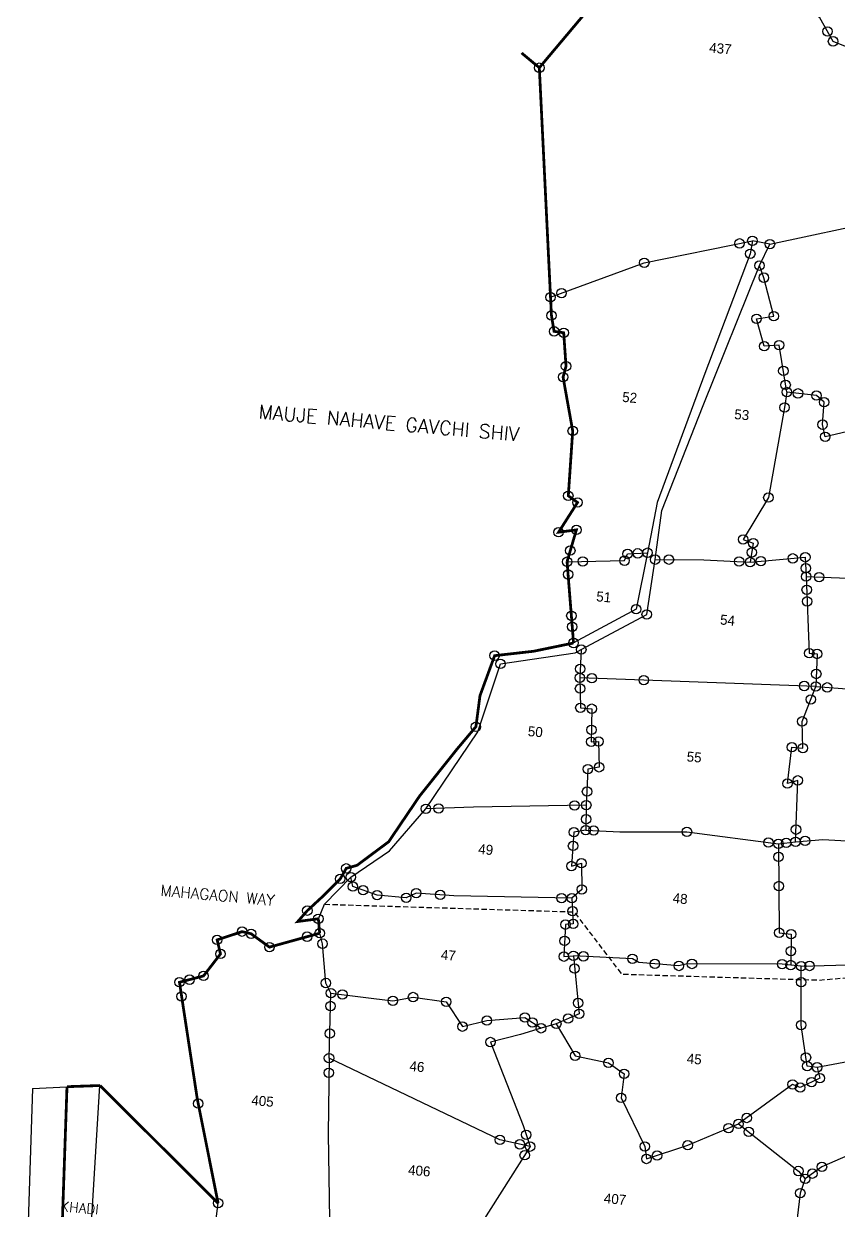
# Model space of a CAD drawing. Header units: metres. Extents: x 289133 to 292218, y 2093453 to 2100632.
# Drawn here: x 289301 to 290080, y 2097813 to 2098947 of the extents above; entities that cross this region are included whole.
import ezdxf
from ezdxf.enums import TextEntityAlignment as Align

# ---------------------------------------------------------------- set-up
doc = ezdxf.new("R2010")
doc.units = ezdxf.units.M
doc.header["$MEASUREMENT"] = 0
for name, pattern in [('DASHDOT', [1, 0.5, -0.25, 0, -0.25]), ('DASHED', [0.75, 0.5, -0.25]), ('DIVIDE', [1.25, 0.5, -0.25, 0, -0.25, 0, -0.25])]:
    doc.linetypes.add(name, pattern=pattern)
for name, color, linetype in [('LINE_FOOTPATH', 1, 'DASHED'), ('OFF', 1, 'Continuous'), ('POLY_PARCEL', 6, 'Continuous'), ('POLY_ROAD', 30, 'Continuous'), ('POLY_WATER', 4, 'Continuous'), ('SYM_STONE', 1, 'Continuous'), ('TEXT_MAPIN', 7, 'Continuous'), ('TEXT_MAPOUT', 7, 'Continuous'), ('TEXT_PARCEL', 7, 'Continuous'), ('V_BOUND_LINE', 7, 'Continuous'), ('V_BOUND_STREAM_LINE', 7, 'DASHDOT'), ('V_DIVIDE_LINE', 7, 'DIVIDE')]:
    doc.layers.add(name, color=color, linetype=linetype)
doc.styles.get("Standard").update_dxf_attribs({"font": 'simplex.shx'})
doc.styles.add('TEXT_MAP', font='', dxfattribs={"height": 1.8})
doc.styles.get('TEXT_MAP').set_extended_font_data('Kruti Dev 050')

# ---------------------------------------------------------------- blocks, each defined once
blk = doc.blocks.new('STONE')
blk.add_circle((0, 0), 0.851)

msp = doc.modelspace()

# ---------------------------------------------------------------- linework, layer by layer
at = {"layer": 'LINE_FOOTPATH', "ltscale": 10, "flags": 128}
msp.add_lwpolyline([(289588.9, 2098105.3), (289827.3, 2098098), (289872.7, 2098038.5), (290061.9, 2098032.8), (290226.9, 2098047), (290303, 2098003.1)], dxfattribs=at)
at = {"layer": 'OFF'}
for points in [[(290014.5, 2098736.3), (289997.7, 2098739.5)], [(289309.6, 2097929.1), (289342.7, 2097930.9)]]:
    msp.add_lwpolyline(points, dxfattribs=at)
at = {"layer": 'POLY_PARCEL'}
for points in [[(290154.7, 2098918.6), (290137.5, 2098898.2), (290127.8, 2098892), (290114.1, 2098896.3), (290113.9, 2098914.3), (290074.8, 2098930.1), (290062.3, 2098952.7), (290035.8, 2098971.3), (290032.2, 2099030.1), (290030.2, 2099072.4), (290021.4, 2099087.3), (290019.4, 2099115.3), (290015.4, 2099168.1)], [(290014.5, 2098736.3), (290121.7, 2098759.3)], [(289804.8, 2098685.5), (289894.4, 2098718.4), (289997.7, 2098739.5)], [(290030.7, 2098594.9), (290023.3, 2098639.7), (290009.1, 2098638.7), (290001.7, 2098664.9), (290018.2, 2098667.4), (290008.7, 2098704.2), (290004.4, 2098715.7)], [(290030.7, 2098594.9), (290028.5, 2098580.1), (290013, 2098494), (289988.8, 2098454), (289998.6, 2098450.5), (289995.5, 2098432.4)], [(290188, 2098540.7), (290109.2, 2098530.5), (290098.6, 2098559.5), (290067.3, 2098552.1), (290064.8, 2098563.7), (290066.3, 2098585.1), (290058.9, 2098591.5), (290030.7, 2098594.9)], [(290049, 2098418.5), (290128.5, 2098415.5), (290143.1, 2098421.7), (290166, 2098441.6), (290181.4, 2098442), (290210, 2098436.4), (290234, 2098450.1)], [(289820.6, 2098432.7), (289875.6, 2098433.7), (289878.4, 2098440.1), (289897.5, 2098441.3)], [(289904.8, 2098434.7), (289951.3, 2098434.5), (289995.5, 2098432.4)], [(289995.5, 2098432.4), (290048.3, 2098436.9), (290049, 2098418.5)], [(290049, 2098418.5), (290052.1, 2098345.2), (290059.5, 2098344.5), (290058.3, 2098313.5)], [(289834.2, 2098348.7), (289832.8, 2098321.8)], [(290058.3, 2098313.5), (289928.6, 2098318.3), (289832.8, 2098321.8)], [(289832.8, 2098321.8), (289833.3, 2098293.1), (289844.2, 2098292.2), (289843.7, 2098260.6), (289850.7, 2098260.9), (289851.2, 2098236.2), (289840.5, 2098234.5), (289839, 2098200)], [(290039, 2098165), (290041.1, 2098223.7), (290031.2, 2098220.7), (290035.5, 2098255.4), (290046, 2098254.5), (290045.2, 2098280.1), (290058.3, 2098313.5)], [(290058.3, 2098313.5), (290092.4, 2098310.9), (290167.5, 2098309.6), (290198.5, 2098307.3), (290246.4, 2098307.4), (290272.9, 2098283.6)], [(289839, 2098200), (289731.3, 2098198), (289685.7, 2098196.5)], [(289839, 2098200), (289838.4, 2098176.2)], [(289838.4, 2098176.2), (289827.2, 2098174.1), (289824.8, 2098141.8), (289834.3, 2098144.5), (289834.7, 2098119.4), (289825.2, 2098111)], [(289838.4, 2098176.2), (289871, 2098174.6), (289935.2, 2098174.6), (290022.6, 2098163)], [(290039, 2098165), (290065.1, 2098167.1), (290241.4, 2098157.3)], [(290022.6, 2098163), (290039, 2098165)], [(290022.6, 2098163), (290023.4, 2098078.1), (290034.7, 2098076.6), (290034.3, 2098047.2)], [(289825.2, 2098111), (289712.3, 2098113.2), (289676.5, 2098115.9), (289666.9, 2098111.5), (289639, 2098114), (289615.9, 2098122.2), (289614, 2098131.2)], [(289825.2, 2098111), (289826.5, 2098086.5), (289819, 2098085.8), (289817.6, 2098055.2), (289826.6, 2098056)], [(289595, 2098020.4), (289590.1, 2098030), (289586.9, 2098067.6), (289584.2, 2098077.6)], [(289826.6, 2098056), (289832.2, 2098000.6), (289810.3, 2097991.1)], [(290034.3, 2098047.2), (290026.1, 2098048.1), (289935.5, 2098048.2), (289927.5, 2098046.3), (289889.1, 2098049.7), (289883.1, 2098053.2), (289826.6, 2098056)], [(290044.4, 2098046.1), (290034.3, 2098047.2)], [(290059.6, 2097949.4), (290050.1, 2097950.6), (290044.3, 2097989.8), (290044.4, 2098046.1)], [(290044.4, 2098046.1), (290220.8, 2098051.2), (290245.4, 2098048.4)], [(290245.4, 2098048.4), (290239.8, 2098029.5), (290201.3, 2098032.5), (290200.2, 2098019.8), (290189.2, 2098019.9), (290192.2, 2097988.9), (290161.4, 2097968.3), (290059.6, 2097949.4)], [(289593.1, 2097958.2), (289595, 2098020.4)], [(289595, 2098020.4), (289654.2, 2098013), (289673.4, 2098016.6), (289705.1, 2098012.1), (289720.6, 2097988.3), (289744, 2097994.1), (289780.3, 2097997.1), (289795.7, 2097986.7)], [(289795.7, 2097986.7), (289776.2, 2097980.7), (289747.4, 2097973.6), (289778.7, 2097893.9), (289785.2, 2097873.6)], [(289810.3, 2097991.1), (289795.7, 2097986.7)], [(289810.3, 2097991.1), (289828.3, 2097960.5), (289860.2, 2097953.7), (289875.1, 2097943.2), (289872.2, 2097920.2), (289894.9, 2097873.8), (289896.5, 2097861.8), (289935.9, 2097875), (289984.5, 2097895.3)], [(289593.1, 2097958.2), (289592.3, 2097885.7), (289594.2, 2097762.9)], [(289785.2, 2097873.6), (289756.4, 2097880.1), (289593.1, 2097958.2)], [(290059.6, 2097949.4), (290062.2, 2097939), (290043.4, 2097930.1), (290036.2, 2097933), (289984.5, 2097895.3)], [(289984.5, 2097895.3), (290041.7, 2097850.3), (290048.2, 2097842.8)], [(290192.8, 2097867), (290185.9, 2097863.7), (290174.7, 2097870.8), (290162.5, 2097887.3), (290152.7, 2097885.9), (290133.3, 2097875.3), (290101.2, 2097870.7), (290064.2, 2097854.2), (290048.2, 2097842.8)], [(289785.2, 2097873.6), (289728.9, 2097784.9), (289729, 2097777.1)], [(290048.2, 2097842.8), (290043.5, 2097829.2), (290037.8, 2097784), (290038.4, 2097765.2)], [(289474.8, 2097754.7), (289484, 2097794.7), (289487.1, 2097819.6)]]:
    msp.add_lwpolyline(points, dxfattribs=at)
at = {"layer": 'POLY_ROAD'}
for points in [[(289997.7, 2098739.5), (289995.7, 2098727), (289952.2, 2098612.6), (289906.6, 2098489.3), (289897.5, 2098441.3)], [(290004.4, 2098715.7), (290014.5, 2098736.3)], [(289904.8, 2098434.7), (289911.1, 2098481.7), (289950.8, 2098582.1), (290004.4, 2098715.7)], [(289897.5, 2098441.3), (289886.6, 2098387.3), (289826.8, 2098355)], [(289834.2, 2098348.7), (289896.7, 2098382.3), (289904.8, 2098434.7)], [(289685.7, 2098196.5), (289735.3, 2098270.1), (289756.9, 2098335), (289828.2, 2098345.5), (289834.2, 2098348.7)], [(289614, 2098131.2), (289651, 2098156.2), (289685.7, 2098196.5)], [(289582.9, 2098091.4), (289588.9, 2098105.3), (289614, 2098131.2)]]:
    msp.add_lwpolyline(points, dxfattribs=at)
at = {"layer": 'POLY_WATER'}
for points in [[(289309.6, 2097929.1), (289302.1, 2097693.6), (289301.4, 2097586.5)], [(289358.5, 2097534.2), (289360.8, 2097711.1), (289374.2, 2097932)]]:
    msp.add_lwpolyline(points, dxfattribs=at)
at = {"layer": 'V_BOUND_LINE', "const_width": 2.65}
for points in [[(289794.1, 2098904.9), (290015.4, 2099168.1)], [(289804.8, 2098685.5), (289794.1, 2098904.9)], [(289820.6, 2098432.7), (289829.5, 2098463.1), (289812.5, 2098460.9), (289830.6, 2098489.3), (289821.8, 2098495.7), (289826, 2098557.7), (289816.8, 2098609.1), (289819.6, 2098619.5), (289817.4, 2098651.5), (289808.2, 2098652.9), (289805.7, 2098668), (289804.8, 2098685.5)], [(289826.8, 2098355), (289820.6, 2098432.7)], [(289582.9, 2098091.4), (289563.3, 2098088.8), (289572.4, 2098099.2), (289586.6, 2098112.3), (289603.8, 2098129.5), (289609.6, 2098139.6), (289619.9, 2098142.5), (289650.1, 2098165), (289679.6, 2098208.6), (289715.4, 2098253.5), (289733.5, 2098275), (289737.4, 2098304.7), (289751.4, 2098342.9), (289788.6, 2098347.1), (289826.8, 2098355)], [(289584.2, 2098077.6), (289582.9, 2098091.4)], [(289487.1, 2097819.6), (289467.2, 2097919.3), (289450.2, 2098030.7), (289473.2, 2098036.8), (289489.4, 2098057.8), (289486.2, 2098071.2), (289510, 2098079.1), (289518.6, 2098077.1), (289536.2, 2098064.3), (289584.2, 2098077.6)], [(289374.2, 2097932), (289487.1, 2097819.6)]]:
    msp.add_lwpolyline(points, dxfattribs=at)
at = {"layer": 'V_BOUND_STREAM_LINE', "ltscale": 10, "const_width": 2.65, "flags": 128}
for points in [[(289322.5, 2097342.9), (289342.7, 2097930.9)], [(289342.7, 2097930.9), (289374.2, 2097932)]]:
    msp.add_lwpolyline(points, dxfattribs=at)
at = {"layer": 'V_DIVIDE_LINE', "ltscale": 10, "const_width": 2.65, "flags": 128}
msp.add_lwpolyline([(289794.1, 2098904.9), (289777.1, 2098919)], dxfattribs=at)

# ---------------------------------------------------------------- block references
at = {"layer": 'SYM_STONE', "xscale": 5.299400462306718, "yscale": 5.299400462306718, "zscale": 5.299400462306718, "rotation": 354.9656378856341}
for p in [(290069.5, 2098939.6), (290074.8, 2098930.1), (289794.1, 2098904.9), (289997.7, 2098739.5), (289985.4, 2098737), (290014.5, 2098736.3), (289894.4, 2098718.4), (289995.7, 2098727), (290004.4, 2098715.7), (290008.7, 2098704.2), (289804.8, 2098685.5), (289815.3, 2098689.4), (289805.7, 2098668), (290001.7, 2098664.9), (290018.2, 2098667.4), (289808.2, 2098652.9), (289817.4, 2098651.5), (290009.1, 2098638.7), (290023.3, 2098639.7), (289819.6, 2098619.5), (290027.3, 2098615.1), (289816.8, 2098609.1), (290029.5, 2098601.7), (290030.7, 2098594.9), (290041.3, 2098593.6), (290058.9, 2098591.5), (290066.3, 2098585.1), (290028.5, 2098580.1), (289826, 2098557.7), (290064.8, 2098563.7), (290067.3, 2098552.1), (289821.8, 2098495.7), (290013, 2098494), (289830.6, 2098489.3), (289812.5, 2098460.9), (289829.5, 2098463.1), (289988.8, 2098454), (289998.6, 2098450.5), (289823.7, 2098443.4), (289835.6, 2098433), (289875.6, 2098433.7), (289878.4, 2098440.1), (289888.2, 2098440.7), (289897.5, 2098441.3), (289904.8, 2098434.7), (289918, 2098434.7), (289985, 2098432.9), (289997.1, 2098441.6), (290005.8, 2098433.3), (290036.3, 2098435.9), (290048.3, 2098436.9), (289820.6, 2098432.7), (289995.5, 2098432.4), (290048.7, 2098426.4), (289821.6, 2098420.6), (290049, 2098418.5), (290061.5, 2098418), (290049.6, 2098405.9), (290050, 2098394.8), (289824.7, 2098381.1), (289886.6, 2098387.3), (289896.7, 2098382.3), (289825.5, 2098370.5), (289826.8, 2098355), (289751.4, 2098342.9), (289834.2, 2098348.7), (290052.1, 2098345.2), (290059.5, 2098344.5), (289756.9, 2098335), (289832.8, 2098321.8), (289833.2, 2098330.3), (289844.3, 2098321.3), (289893.9, 2098319.5), (290058.8, 2098325.4), (289833, 2098311.5), (290047.3, 2098313.9), (290058.3, 2098313.5), (290069.2, 2098312.6), (290053.5, 2098301.1), (289833.3, 2098293.1), (289844.2, 2098292.2), (289733.5, 2098275), (290045.2, 2098280.1), (289843.9, 2098272), (289843.7, 2098260.6), (289850.7, 2098260.9), (290035.5, 2098255.4), (290046, 2098254.5), (289840.5, 2098234.5), (289851.2, 2098236.2), (290031.2, 2098220.7), (290041.1, 2098223.7), (289839.7, 2098213), (289685.7, 2098196.5), (289697.8, 2098196.9), (289827.8, 2098199.7), (289839, 2098200), (289838.8, 2098186.5), (289827.2, 2098174.1), (289838.4, 2098176.2), (289846, 2098175.8), (289935.2, 2098174.6), (290039.4, 2098176.6), (289826.3, 2098161.1), (290013.1, 2098164.2), (290022.6, 2098163), (290030, 2098163.9), (290039, 2098165), (290048.1, 2098165.8), (290022.7, 2098150.5), (289609.6, 2098139.6), (289824.8, 2098141.8), (289834.3, 2098144.5), (289603.8, 2098129.5), (289614, 2098131.2), (289615.9, 2098122.2), (289625.7, 2098118.7), (289676.5, 2098115.9), (289834.7, 2098119.4), (290023, 2098122.7), (289639, 2098114), (289666.9, 2098111.5), (289699.4, 2098114.2), (289815.3, 2098111.2), (289825.2, 2098111), (289572.4, 2098099.2), (289825.9, 2098098.6), (289582.9, 2098091.4), (289819, 2098085.8), (289826.5, 2098086.5), (289486.2, 2098071.2), (289510, 2098079.1), (289518.6, 2098077.1), (289572.2, 2098074.3), (289584.2, 2098077.6), (289818.3, 2098070.3), (290023.4, 2098078.1), (290034.7, 2098076.6), (289536.2, 2098064.3), (289586.9, 2098067.6), (290034.5, 2098060.5), (289489.4, 2098057.8), (289817.6, 2098055.2), (289826.6, 2098056), (289836.3, 2098055.5), (289883.1, 2098053.2), (289904.5, 2098048.3), (289940, 2098048.2), (290026.1, 2098048.1), (289473.2, 2098036.8), (289827.8, 2098043.8), (289927.5, 2098046.3), (290034.3, 2098047.2), (290044.4, 2098046.1), (290052.4, 2098046.3), (289450.2, 2098030.7), (289459.8, 2098033.2), (289590.1, 2098030), (290044.4, 2098030.7), (289452.2, 2098017.2), (289595, 2098020.4), (289605.9, 2098019.1), (289673.4, 2098016.6), (289594.6, 2098008), (289654.2, 2098013), (289705.1, 2098012.1), (289831.2, 2098010.9), (289744, 2097994.1), (289780.3, 2097997.1), (289787.5, 2097992.2), (289810.3, 2097991.1), (289821.6, 2097996), (289832.2, 2098000.6), (289593.8, 2097981.7), (289720.6, 2097988.3), (289795.7, 2097986.7), (290044.3, 2097989.8), (289747.4, 2097973.6), (289593.1, 2097958.2), (289828.3, 2097960.5), (290048.9, 2097958.8), (289860.2, 2097953.7), (290050.1, 2097950.6), (290059.6, 2097949.4), (289592.9, 2097944.2), (289875.1, 2097943.2), (290054.3, 2097935.3), (290062.2, 2097939), (290036.2, 2097933), (290043.4, 2097930.1), (289468.1, 2097914.8), (289872.2, 2097920.2), (289992.3, 2097901), (289974.9, 2097891.3), (289984.5, 2097895.3), (289756.4, 2097880.1), (289781.6, 2097884.9), (289994.3, 2097887.7), (289775.6, 2097875.8), (289785.2, 2097873.6), (289894.9, 2097873.8), (289935.9, 2097875), (289780.1, 2097865.4), (289896.5, 2097861.8), (289906.6, 2097865.1), (290041.7, 2097850.3), (290055.1, 2097847.8), (290064.2, 2097854.2), (290048.2, 2097842.8), (290043.5, 2097829.2), (289487.1, 2097819.6)]:
    msp.add_blockref('STONE', p, dxfattribs=at)

# ---------------------------------------------------------------- texts
at = {"layer": 'TEXT_MAPIN'}
msp.add_text('KHADI', height=9.54, rotation=354.9656, dxfattribs=at).set_placement((289336, 2097812))
at = {"layer": 'TEXT_MAPOUT'}
for s, height, p in [('MAUJE NAHAVE GAVCHI SHIV', 13.249, (289525.3, 2098569.7)), ('MAHAGAON WAY', 10.599, (289431.7, 2098113.4))]:
    msp.add_text(s, height=height, rotation=354.9656, dxfattribs=at).set_placement(p)
at = {"layer": 'TEXT_PARCEL', "style": 'TEXT_MAP'}
for s, p in [('437', (289967.2, 2098923.3)), ('52', (289880.5, 2098589.7)), ('53', (289987.6, 2098573.2)), ('51', (289855.7, 2098399)), ('54', (289974, 2098376.8)), ('50', (289790.3, 2098270.2)), ('55', (289942.1, 2098245.9)), ('49', (289742.9, 2098157.6)), ('48', (289928.7, 2098110.7)), ('47', (289707.2, 2098056.6)), ('45', (289942.2, 2097957.3)), ('46', (289677.2, 2097950.1)), ('405', (289529.6, 2097917.2)), ('406', (289679.4, 2097850.6)), ('407', (289866.5, 2097823.5))]:
    msp.add_text(s, height=9.54, rotation=354.9656, dxfattribs=at).set_placement(p, align=Align.MIDDLE)

doc.saveas('drawing.dxf')
